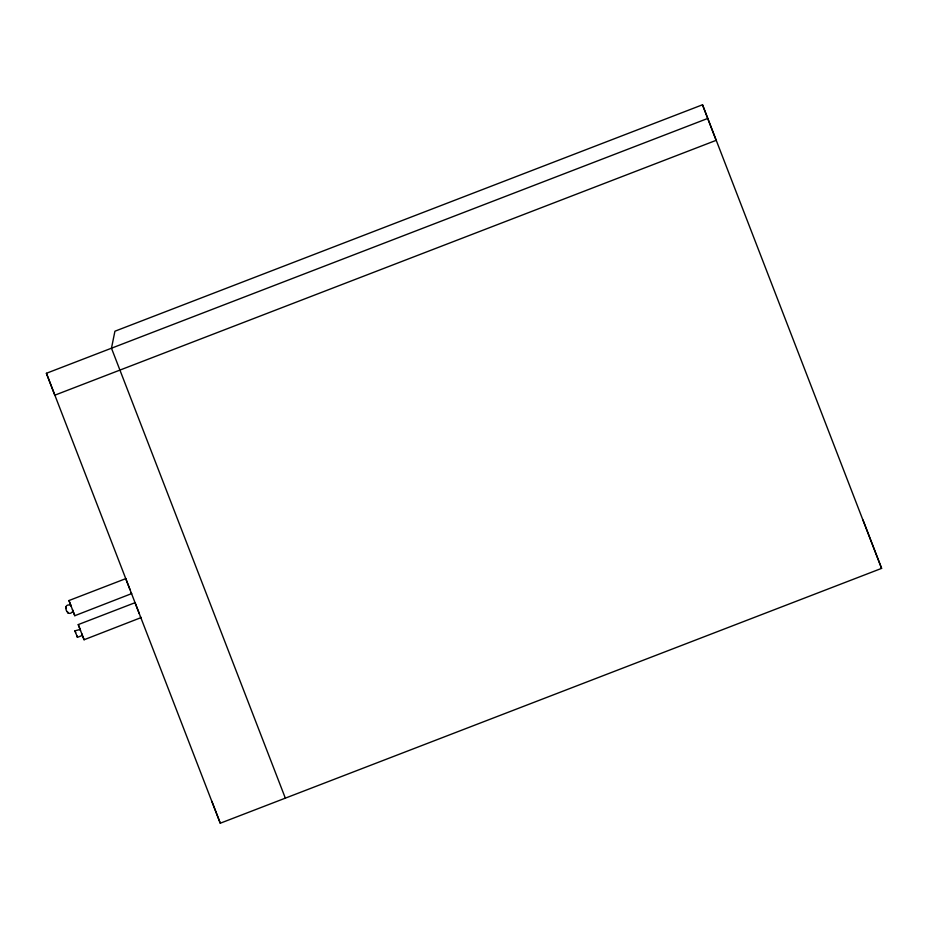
<?xml version="1.0" encoding="UTF-8"?>
<svg xmlns="http://www.w3.org/2000/svg" width="928" height="928" viewBox="0 0 928 928"><rect width="100%" height="100%" fill="white"/><g stroke="black" fill="none" stroke-linecap="round" stroke-linejoin="round"><path stroke-width="1.39" d="M702.508 104.783L707.728 118.448L46.4 373.288L220.272 823.217L881.6 568.377L702.508 104.783L114.921 331.215L111.476 348.22L285.337 798.138M131.544 593.642L74.797 615.705L73.208 611.598L68.962 600.544L125.767 578.643M72.987 610.995C67.408 619.579 61.26 602.04 70.83 605.392M140.847 617.688L84.088 639.752L78.254 624.59L135.059 602.69L139.316 613.756M81.745 633.65L82.418 635.402L77.442 637.327L74.948 630.843L80.121 629.439M131.602 593.804L131.138 592.621M140.905 617.851L140.441 616.668M68.962 600.544L70.54 604.638M73.126 611.355L72.442 609.603M78.254 624.59L79.843 628.685M65.656 606.796L66.329 608.548M68.15 613.28L67.466 611.529M74.948 630.843L75.632 632.594M77.442 637.327L76.769 635.576M863.005 519.982L881.6 568.377M130.024 589.709L125.825 578.817M707.728 118.448L716.138 140.348L54.81 395.189L46.4 373.288M211.862 801.316L220.272 823.217M82.766 636.26L84.088 639.752M71.201 606.367L70.656 604.952M73.463 612.213L74.797 615.705M80.492 630.414L79.924 628.929"/></g></svg>
